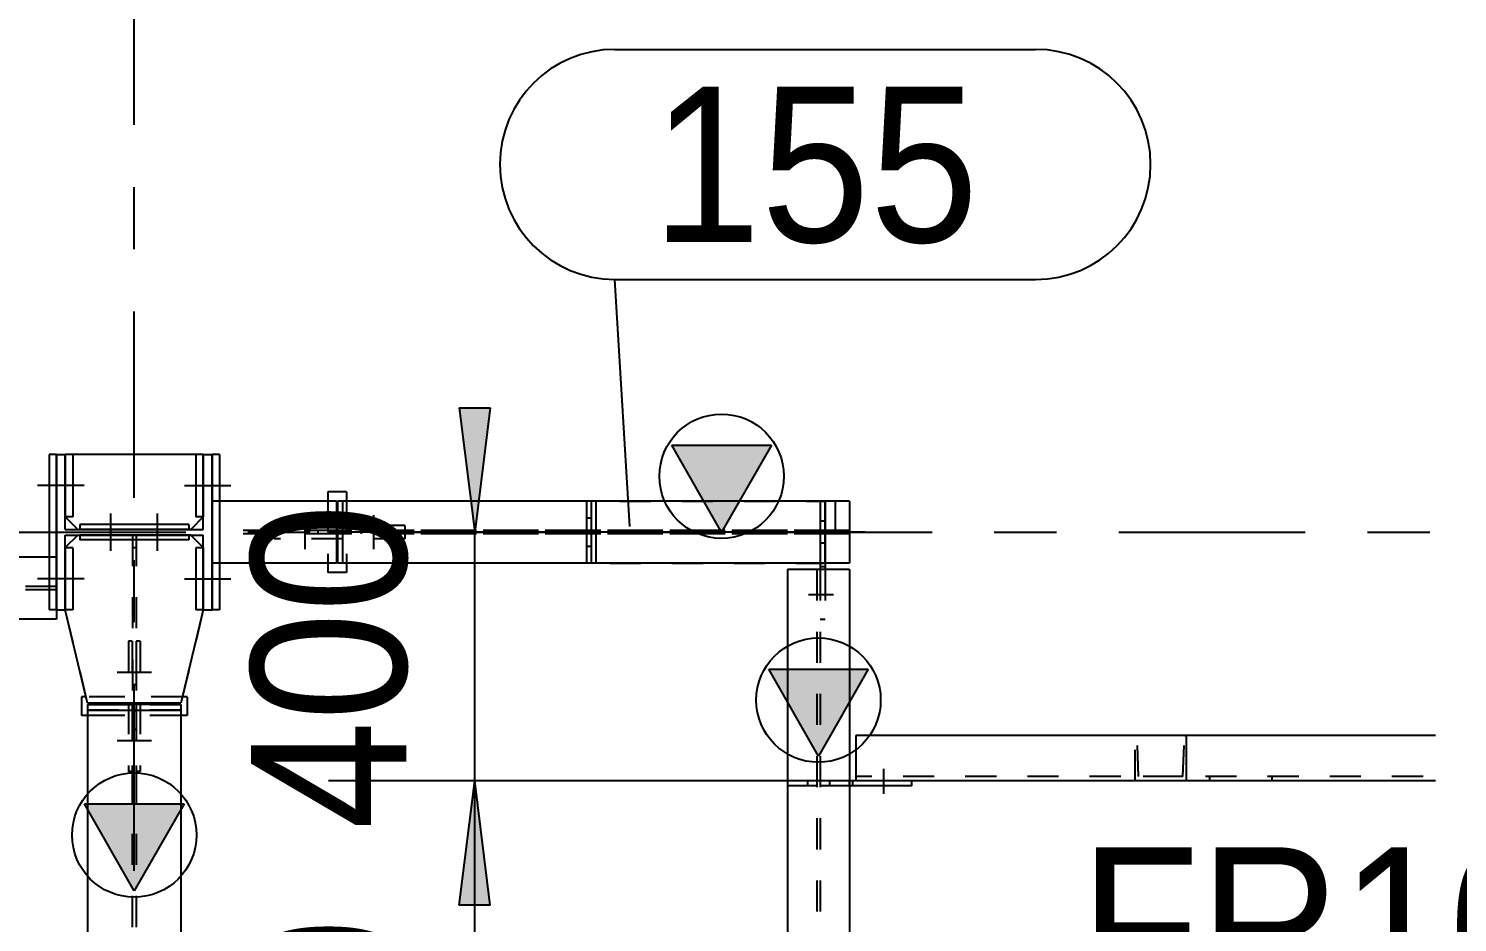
# Model space of a CAD drawing. Header units: millimetres. Extents: x 0 to 594, y 0 to 420.
# Drawn here: x 357.18 to 380.15, y 148.52 to 162.89 of the extents above; entities that cross this region are included whole.
import ezdxf

# ---------------------------------------------------------------- set-up
doc = ezdxf.new("R2010")
doc.units = ezdxf.units.MM
doc.header["$MEASUREMENT"] = 0
for name, pattern in [('XKITLINE00', [0]), ('XKITLINE02', [4, 2, -2]), ('XKITLINE03', [6, 3, -1, 1, -1]), ('XKITLINE04', [3, 0.5, -0.5, 0.5, -0.5, 0.5, -0.5])]:
    doc.linetypes.add(name, pattern=pattern)
for name, color, linetype in [('dimension', 7, 'Continuous'), ('grid', 7, 'Continuous'), ('mark', 7, 'Continuous'), ('part1', 7, 'Continuous'), ('text', 7, 'Continuous')]:
    doc.layers.add(name, color=color, linetype=linetype)
doc.styles.add('STYLE_1', font='arial.ttf', dxfattribs={"height": 0.2})

# ---------------------------------------------------------------- blocks, each defined once
blk = doc.blocks.new('*D3366')
at = {"layer": 'grid', "color": 4, "linetype": 'XKITLINE03'}
blk.add_line((1247.14, 1693.943), (1630.763, 1693.943), dxfattribs=at)
blk = doc.blocks.new('*D3371')
at = {"layer": 'part1', "color": 0, "linetype": 'XKITLINE00'}
for p, q in [((1524.938, 1693.643), (1524.938, 1694.243)), ((1524.938, 1693.643), (1524.938, 1694.243)), ((1525.688, 1693.643), (1525.688, 1694.243)), ((1525.688, 1693.643), (1525.688, 1694.243))]:
    blk.add_line(p, q, dxfattribs=at)
blk = doc.blocks.new('*D3372')
at = {"layer": 'part1', "color": 0, "linetype": 'XKITLINE00'}
for p, q in [((1524.438, 1694.068), (1524.438, 1693.988)), ((1526.188, 1694.068), (1524.438, 1694.068)), ((1526.188, 1693.988), (1524.438, 1693.988)), ((1526.188, 1694.068), (1526.188, 1693.988))]:
    blk.add_line(p, q, dxfattribs=at)
blk = doc.blocks.new('*D3373')
at = {"layer": 'part1', "color": 0, "linetype": 'XKITLINE00'}
for p, q in [((1524.438, 1693.898), (1524.438, 1693.818)), ((1526.188, 1693.898), (1524.438, 1693.898)), ((1526.188, 1693.818), (1524.438, 1693.818)), ((1526.188, 1693.898), (1526.188, 1693.818))]:
    blk.add_line(p, q, dxfattribs=at)
blk = doc.blocks.new('*D3374')
at = {"layer": 'part1', "color": 0, "linetype": 'XKITLINE00'}
blk.add_line((1526.118, 1694.693), (1526.868, 1694.693), dxfattribs=at)
blk.add_line((1526.118, 1694.693), (1526.868, 1694.693), dxfattribs=at)
blk.add_line((1526.118, 1694.693), (1526.868, 1694.693), dxfattribs=at)
blk = doc.blocks.new('*D3375')
at = {"layer": 'part1', "color": 0, "linetype": 'XKITLINE00'}
for p, q in [((1526.423, 1695.193), (1526.303, 1695.193)), ((1526.303, 1695.193), (1526.303, 1694.193)), ((1526.423, 1695.193), (1526.423, 1694.193)), ((1526.423, 1694.193), (1526.303, 1694.193))]:
    blk.add_line(p, q, dxfattribs=at)
blk = doc.blocks.new('*D3376')
at = {"layer": 'part1', "color": 0, "linetype": 'XKITLINE00'}
blk.add_line((1524.508, 1694.693), (1523.758, 1694.693), dxfattribs=at)
blk.add_line((1524.508, 1694.693), (1523.758, 1694.693), dxfattribs=at)
blk.add_line((1524.508, 1694.693), (1523.758, 1694.693), dxfattribs=at)
blk = doc.blocks.new('*D3377')
at = {"layer": 'part1', "color": 0, "linetype": 'XKITLINE00'}
for p, q in [((1524.323, 1695.193), (1524.203, 1695.193)), ((1524.203, 1695.193), (1524.203, 1694.193)), ((1524.323, 1695.193), (1524.323, 1694.193)), ((1524.323, 1694.193), (1524.203, 1694.193))]:
    blk.add_line(p, q, dxfattribs=at)
blk = doc.blocks.new('*D3378')
at = {"layer": 'part1', "color": 0, "linetype": 'XKITLINE00'}
blk.add_line((1526.118, 1693.193), (1526.868, 1693.193), dxfattribs=at)
blk.add_line((1526.118, 1693.193), (1526.868, 1693.193), dxfattribs=at)
blk.add_line((1526.118, 1693.193), (1526.868, 1693.193), dxfattribs=at)
blk = doc.blocks.new('*D3379')
at = {"layer": 'part1', "color": 0, "linetype": 'XKITLINE00'}
for p, q in [((1526.423, 1693.693), (1526.303, 1693.693)), ((1526.303, 1693.693), (1526.303, 1692.693)), ((1526.423, 1693.693), (1526.423, 1692.693)), ((1526.423, 1692.693), (1526.303, 1692.693))]:
    blk.add_line(p, q, dxfattribs=at)
blk = doc.blocks.new('*D3380')
at = {"layer": 'part1', "color": 0, "linetype": 'XKITLINE00'}
for p, q in [((1524.063, 1695.193), (1523.943, 1695.193)), ((1523.943, 1695.193), (1523.943, 1692.693)), ((1524.063, 1695.193), (1524.063, 1692.693)), ((1524.063, 1692.693), (1523.943, 1692.693))]:
    blk.add_line(p, q, dxfattribs=at)
blk = doc.blocks.new('*D3381')
at = {"layer": 'part1', "color": 0, "linetype": 'XKITLINE00'}
blk.add_line((1524.508, 1693.193), (1523.758, 1693.193), dxfattribs=at)
blk.add_line((1524.508, 1693.193), (1523.758, 1693.193), dxfattribs=at)
blk.add_line((1524.508, 1693.193), (1523.758, 1693.193), dxfattribs=at)
blk = doc.blocks.new('*D3382')
at = {"layer": 'part1', "color": 0, "linetype": 'XKITLINE00'}
for p, q in [((1524.323, 1693.693), (1524.203, 1693.693)), ((1524.203, 1693.693), (1524.203, 1692.693)), ((1524.323, 1693.693), (1524.323, 1692.693)), ((1524.323, 1692.693), (1524.203, 1692.693))]:
    blk.add_line(p, q, dxfattribs=at)
blk = doc.blocks.new('*D3383')
at = {"layer": 'part1', "color": 0, "linetype": 'XKITLINE00'}
for p, q in [((1526.683, 1695.193), (1526.563, 1695.193)), ((1526.563, 1695.193), (1526.563, 1692.693)), ((1526.683, 1695.193), (1526.683, 1692.693)), ((1526.683, 1692.693), (1526.563, 1692.693))]:
    blk.add_line(p, q, dxfattribs=at)
blk = doc.blocks.new('*D3394')
at = {"layer": 'part1', "color": 0, "linetype": 'XKITLINE00'}
for p, q in [((1542.231, 1690.673), (1536.913, 1690.673)), ((1536.913, 1690.673), (1536.913, 1689.943)), ((1542.231, 1689.943), (1542.231, 1690.673)), ((1542.231, 1689.943), (1536.913, 1689.943))]:
    blk.add_line(p, q, dxfattribs=at)
at = {"layer": 'part1', "color": 2, "linetype": 'XKITLINE04'}
for p, q in [((1541.403, 1689.943), (1541.403, 1690.673)), ((1541.461, 1690.013), (1541.433, 1690.673)), ((1542.173, 1690.013), (1542.201, 1690.673)), ((1542.201, 1690.673), (1542.231, 1690.673)), ((1542.173, 1690.013), (1536.913, 1690.013))]:
    blk.add_line(p, q, dxfattribs=at)
blk = doc.blocks.new('*D3395')
at = {"layer": 'part1', "color": 0, "linetype": 'XKITLINE00'}
for p, q in [((1542.6, 1690.013), (1542.6, 1689.943)), ((1543.6, 1690.013), (1543.6, 1689.943))]:
    blk.add_line(p, q, dxfattribs=at)
blk = doc.blocks.new('*D3396')
at = {"layer": 'part1', "color": 2, "linetype": 'XKITLINE04'}
for p, q in [((1536.341, 1689.943), (1536.341, 1689.863)), ((1536.863, 1689.943), (1536.341, 1689.943)), ((1536.813, 1689.863), (1536.341, 1689.863)), ((1536.491, 1689.943), (1536.491, 1689.863)), ((1536.813, 1689.863), (1536.813, 1689.943)), ((1536.813, 1689.863), (1536.813, 1689.943)), ((1536.813, 1689.943), (1536.813, 1689.863)), ((1536.863, 1689.863), (1536.863, 1689.943)), ((1537.813, 1689.943), (1536.913, 1689.943)), ((1537.813, 1689.863), (1537.813, 1689.943))]:
    blk.add_line(p, q, dxfattribs=at)
at = {"layer": 'part1', "color": 0, "linetype": 'XKITLINE00'}
for p, q in [((1536.913, 1689.943), (1536.813, 1689.943)), ((1537.813, 1689.863), (1536.813, 1689.863)), ((1536.863, 1689.863), (1536.863, 1689.943)), ((1537.813, 1689.863), (1537.813, 1689.943))]:
    blk.add_line(p, q, dxfattribs=at)
blk = doc.blocks.new('*D3397')
at = {"layer": 'part1', "color": 0, "linetype": 'XKITLINE00'}
blk.add_line((1537.363, 1689.738), (1537.363, 1690.138), dxfattribs=at)
blk.add_line((1537.363, 1689.738), (1537.363, 1690.138), dxfattribs=at)
blk = doc.blocks.new('*D3559')
at = {"layer": 'dimension', "color": 1, "linetype": 'XKITLINE00'}
for p, q in [((1538.124, 1689.943), (1528.437, 1689.943)), ((1530.537, 1687.943), (1530.787, 1689.943)), ((1530.787, 1678.943), (1530.787, 1689.943)), ((1531.037, 1687.943), (1530.787, 1689.943)), ((1531.037, 1687.943), (1530.537, 1687.943)), ((1530.537, 1680.943), (1530.787, 1678.943)), ((1530.537, 1680.943), (1531.037, 1680.943)), ((1531.037, 1680.943), (1530.787, 1678.943)), ((1537.684, 1678.943), (1528.437, 1678.943))]:
    blk.add_line(p, q, dxfattribs=at)
at = {"layer": 'dimension', "color": 1}
for points in [[(1530.787, 1689.943), (1531.037, 1687.943), (1530.787, 1689.943), (1530.537, 1687.943)], [(1530.787, 1678.943), (1530.537, 1680.943), (1530.787, 1678.943), (1531.037, 1680.943)]]:
    blk.add_solid(points, dxfattribs=at)
at = {"layer": 'dimension', "color": 1, "style": 'STYLE_1', "width": 0.9}
blk.add_text('1100', height=2.5, rotation=90.0002, dxfattribs=at).set_placement((1529.687, 1680.734))
blk = doc.blocks.new('*D3560')
at = {"layer": 'dimension', "color": 1, "linetype": 'XKITLINE00'}
for p, q in [((1530.537, 1695.943), (1530.787, 1693.943)), ((1530.537, 1695.943), (1531.037, 1695.943)), ((1531.037, 1695.943), (1530.787, 1693.943)), ((1537.063, 1693.943), (1528.437, 1693.943)), ((1530.787, 1689.943), (1530.787, 1693.943)), ((1538.124, 1689.943), (1528.437, 1689.943)), ((1530.537, 1687.943), (1530.787, 1689.943)), ((1531.037, 1687.943), (1530.787, 1689.943)), ((1531.037, 1687.943), (1530.537, 1687.943))]:
    blk.add_line(p, q, dxfattribs=at)
at = {"layer": 'dimension', "color": 1}
for points in [[(1530.787, 1693.943), (1530.537, 1695.943), (1530.787, 1693.943), (1531.037, 1695.943)], [(1530.787, 1689.943), (1531.037, 1687.943), (1530.787, 1689.943), (1530.537, 1687.943)]]:
    blk.add_solid(points, dxfattribs=at)
at = {"layer": 'dimension', "color": 1, "style": 'STYLE_1', "width": 0.9}
blk.add_text('400', height=2.5, rotation=90.0002, dxfattribs=at).set_placement((1529.687, 1689.161))
blk = doc.blocks.new('*D3561')
at = {"layer": 'mark', "color": 1, "linetype": 'XKITLINE00'}
for p, q in [((1533.041, 1701.709), (1539.804, 1701.709)), ((1533.041, 1698.009), (1539.804, 1698.009)), ((1533.283, 1694.036), (1533.041, 1698.009)), ((1533.041, 1698.009), (1533.041, 1698.009))]:
    blk.add_line(p, q, dxfattribs=at)
for centre, start, end in [((1533.041, 1699.859), 90, -90), ((1539.804, 1699.859), -90, 90)]:
    blk.add_arc(centre, 1.85, start, end, dxfattribs=at)
at = {"layer": 'mark', "color": 1, "style": 'STYLE_1', "width": 0.9}
blk.add_text('155', height=2.5, dxfattribs=at).set_placement((1533.641, 1698.609))
blk = doc.blocks.new('*D3564')
at = {"layer": 'part1', "color": 2, "linetype": 'XKITLINE04'}
for p, q in [((1532.741, 1694.443), (1529.117, 1694.443)), ((1532.581, 1694.443), (1532.581, 1693.443)), ((1532.741, 1693.97), (1532.741, 1694.443)), ((1536.581, 1694.443), (1532.957, 1694.443)), ((1533.117, 1694.443), (1536.421, 1694.443)), ((1536.421, 1693.97), (1536.421, 1694.443)), ((1536.581, 1694.443), (1536.581, 1693.443)), ((1536.421, 1693.97), (1529.277, 1693.97)), ((1536.421, 1693.915), (1529.277, 1693.915)), ((1532.741, 1693.443), (1532.741, 1693.915)), ((1536.421, 1693.443), (1536.421, 1693.915)), ((1532.741, 1693.443), (1529.117, 1693.443)), ((1532.957, 1693.443), (1536.421, 1693.443)), ((1536.581, 1693.443), (1533.117, 1693.443))]:
    blk.add_line(p, q, dxfattribs=at)
blk = doc.blocks.new('*D3568')
at = {"layer": 'part1', "color": 2, "linetype": 'XKITLINE04'}
for p, q in [((1542.231, 1690.673), (1541.403, 1690.673)), ((1541.403, 1689.943), (1541.403, 1690.673)), ((1541.461, 1690.013), (1541.433, 1690.673)), ((1542.173, 1690.013), (1542.201, 1690.673)), ((1542.231, 1690.673), (1542.201, 1690.673)), ((1542.231, 1689.943), (1541.403, 1689.943)), ((1546.034, 1690.013), (1541.461, 1690.013))]:
    blk.add_line(p, q, dxfattribs=at)
at = {"layer": 'part1', "color": 0, "linetype": 'XKITLINE00'}
for p, q in [((1542.231, 1689.943), (1542.231, 1690.673)), ((1546.231, 1690.673), (1542.231, 1690.673)), ((1546.231, 1689.943), (1542.231, 1689.943))]:
    blk.add_line(p, q, dxfattribs=at)
blk = doc.blocks.new('*D3571')
at = {"layer": 'part1', "color": 0, "linetype": 'XKITLINE00'}
for p, q in [((1524.563, 1691.173), (1525.281, 1691.173)), ((1524.563, 1691.173), (1524.563, 1679.693)), ((1524.563, 1691.083), (1526.063, 1691.083)), ((1526.063, 1691.173), (1525.281, 1691.173)), ((1526.063, 1691.173), (1526.063, 1679.693)), ((1525.313, 1688.173), (1524.513, 1689.573)), ((1524.513, 1689.573), (1526.113, 1689.573)), ((1526.113, 1689.573), (1525.313, 1688.173)), ((1524.563, 1678.193), (1524.563, 1664.913)), ((1526.063, 1678.193), (1526.063, 1664.913)), ((1524.708, 1665.003), (1524.563, 1665.003)), ((1524.708, 1664.913), (1524.563, 1664.913)), ((1526.063, 1665.003), (1525.918, 1665.003)), ((1526.063, 1664.913), (1525.918, 1664.913))]:
    blk.add_line(p, q, dxfattribs=at)
at = {"layer": 'part1', "color": 2, "linetype": 'XKITLINE04'}
for p, q in [((1524.563, 1691.173), (1526.063, 1691.173)), ((1526.063, 1691.083), (1524.563, 1691.083)), ((1525.281, 1691.093), (1525.281, 1664.993)), ((1525.281, 1691.093), (1525.346, 1691.093)), ((1525.281, 1691.093), (1525.346, 1691.093)), ((1525.281, 1691.073), (1525.346, 1691.073)), ((1525.281, 1691.073), (1525.346, 1691.073)), ((1525.346, 1691.093), (1525.346, 1664.993)), ((1526.063, 1691.083), (1526.063, 1664.913)), ((1525.281, 1690.773), (1525.346, 1690.773)), ((1525.281, 1690.773), (1525.346, 1690.773)), ((1524.563, 1679.693), (1524.563, 1678.193)), ((1525.346, 1665.313), (1525.281, 1665.313)), ((1526.063, 1664.913), (1524.563, 1664.913)), ((1525.918, 1665.003), (1524.708, 1665.003)), ((1525.346, 1665.013), (1525.281, 1665.013)), ((1525.346, 1664.993), (1525.281, 1664.993)), ((1525.918, 1664.913), (1525.346, 1664.913)), ((1526.063, 1664.993), (1526.063, 1665.003))]:
    blk.add_line(p, q, dxfattribs=at)
at = {"layer": 'part1', "color": 0, "linetype": 'XKITLINE00'}
blk.add_circle((1525.313, 1689.073), 1, dxfattribs=at)
at = {"layer": 'part1', "color": 0}
blk.add_solid([(1524.513, 1689.573), (1526.113, 1689.573), (1524.513, 1689.573), (1525.313, 1688.173)], dxfattribs=at)
blk = doc.blocks.new('*D3572')
at = {"layer": 'part1', "color": 0, "linetype": 'XKITLINE00'}
for p, q in [((1536.813, 1693.343), (1535.813, 1693.343)), ((1535.813, 1693.343), (1535.813, 1660.743)), ((1536.813, 1693.343), (1536.813, 1660.743)), ((1536.313, 1690.343), (1535.513, 1691.743)), ((1535.513, 1691.743), (1537.113, 1691.743)), ((1537.113, 1691.743), (1536.313, 1690.343))]:
    blk.add_line(p, q, dxfattribs=at)
at = {"layer": 'part1', "color": 2, "linetype": 'XKITLINE04'}
for p, q in [((1536.286, 1693.343), (1536.286, 1660.743)), ((1536.341, 1693.343), (1536.341, 1660.743))]:
    blk.add_line(p, q, dxfattribs=at)
at = {"layer": 'part1', "color": 0, "linetype": 'XKITLINE00'}
blk.add_circle((1536.313, 1691.243), 1, dxfattribs=at)
at = {"layer": 'part1', "color": 0}
blk.add_solid([(1535.513, 1691.743), (1537.113, 1691.743), (1535.513, 1691.743), (1536.313, 1690.343)], dxfattribs=at)
blk = doc.blocks.new('*D3598')
at = {"layer": 'part1', "color": 0, "linetype": 'XKITLINE00'}
for p, q in [((1534.756, 1693.943), (1533.956, 1695.343)), ((1533.956, 1695.343), (1535.556, 1695.343)), ((1535.556, 1695.343), (1534.756, 1693.943)), ((1528.583, 1694.443), (1528.583, 1693.443)), ((1536.813, 1694.443), (1528.583, 1694.443)), ((1528.663, 1694.443), (1528.663, 1693.443)), ((1536.813, 1694.443), (1536.813, 1693.443)), ((1536.813, 1693.443), (1528.583, 1693.443))]:
    blk.add_line(p, q, dxfattribs=at)
at = {"layer": 'part1', "color": 2, "linetype": 'XKITLINE04'}
for p, q in [((1528.663, 1694.443), (1528.583, 1694.443)), ((1536.813, 1693.97), (1528.663, 1693.97)), ((1536.813, 1693.915), (1528.663, 1693.915)), ((1528.963, 1693.97), (1528.963, 1693.915))]:
    blk.add_line(p, q, dxfattribs=at)
at = {"layer": 'part1', "color": 0, "linetype": 'XKITLINE00'}
blk.add_circle((1534.756, 1694.843), 1, dxfattribs=at)
at = {"layer": 'part1', "color": 0}
blk.add_solid([(1533.956, 1695.343), (1535.556, 1695.343), (1533.956, 1695.343), (1534.756, 1693.943)], dxfattribs=at)
blk = doc.blocks.new('*D3602')
at = {"layer": 'part1', "color": 2, "linetype": 'XKITLINE04'}
for p, q in [((1536.286, 1689.943), (1535.816, 1689.943)), ((1535.816, 1689.943), (1535.816, 1689.863)), ((1536.286, 1689.863), (1535.816, 1689.863)), ((1536.136, 1689.943), (1536.136, 1689.863)), ((1536.286, 1689.943), (1536.286, 1689.863))]:
    blk.add_line(p, q, dxfattribs=at)
blk = doc.blocks.new('*D3603')
at = {"layer": 'part1', "color": 0, "linetype": 'XKITLINE00'}
for p, q in [((1522.563, 1693.543), (1522.563, 1692.543)), ((1523.943, 1693.543), (1522.563, 1693.543)), ((1524.063, 1692.693), (1524.063, 1692.543)), ((1524.063, 1692.543), (1522.563, 1692.543))]:
    blk.add_line(p, q, dxfattribs=at)
at = {"layer": 'part1', "color": 2, "linetype": 'XKITLINE04'}
for p, q in [((1524.063, 1693.543), (1522.563, 1693.543)), ((1524.063, 1693.543), (1524.063, 1692.693)), ((1524.063, 1693.07), (1522.563, 1693.07)), ((1524.063, 1693.015), (1522.563, 1693.015))]:
    blk.add_line(p, q, dxfattribs=at)
blk = doc.blocks.new('*D3622')
at = {"layer": 'part1', "color": 0, "linetype": 'XKITLINE00'}
for p, q in [((1528.423, 1694.593), (1528.423, 1694.443)), ((1528.723, 1694.593), (1528.423, 1694.593)), ((1528.723, 1694.593), (1528.723, 1694.443)), ((1528.423, 1693.443), (1528.423, 1693.293)), ((1528.723, 1693.293), (1528.423, 1693.293)), ((1528.723, 1693.443), (1528.723, 1693.293))]:
    blk.add_line(p, q, dxfattribs=at)
at = {"layer": 'part1', "color": 2, "linetype": 'XKITLINE04'}
for p, q in [((1528.423, 1694.443), (1528.423, 1693.443)), ((1528.723, 1694.443), (1528.723, 1693.443))]:
    blk.add_line(p, q, dxfattribs=at)
blk = doc.blocks.new('*D3623')
at = {"layer": 'part1', "color": 2, "linetype": 'XKITLINE04'}
for p, q in [((1528.423, 1694.593), (1528.423, 1693.293)), ((1528.723, 1694.593), (1528.423, 1694.593)), ((1528.723, 1694.593), (1528.723, 1693.293)), ((1528.723, 1693.293), (1528.423, 1693.293))]:
    blk.add_line(p, q, dxfattribs=at)
blk = doc.blocks.new('*D3629')
at = {"layer": 'part1', "color": 2, "linetype": 'XKITLINE04'}
for p, q in [((1524.463, 1691.293), (1524.463, 1690.993)), ((1526.163, 1691.293), (1524.463, 1691.293)), ((1526.163, 1691.293), (1526.163, 1690.993)), ((1526.163, 1690.993), (1524.463, 1690.993))]:
    blk.add_line(p, q, dxfattribs=at)
blk = doc.blocks.new('*D3630')
at = {"layer": 'part1', "color": 2, "linetype": 'XKITLINE04'}
for p, q in [((1524.403, 1693.898), (1524.203, 1693.698)), ((1526.223, 1693.898), (1524.403, 1693.898)), ((1526.423, 1693.698), (1526.223, 1693.898)), ((1524.203, 1693.698), (1524.203, 1692.693)), ((1526.423, 1693.698), (1526.423, 1692.693)), ((1524.563, 1691.193), (1524.203, 1692.693)), ((1526.423, 1692.693), (1526.063, 1691.193)), ((1526.063, 1691.193), (1524.563, 1691.193))]:
    blk.add_line(p, q, dxfattribs=at)
blk = doc.blocks.new('*D3631')
at = {"layer": 'part1', "color": 2, "linetype": 'XKITLINE04'}
for p, q in [((1524.203, 1695.193), (1524.203, 1694.188)), ((1526.423, 1695.193), (1524.203, 1695.193)), ((1526.423, 1695.193), (1526.423, 1694.188)), ((1524.403, 1693.988), (1524.203, 1694.188)), ((1526.223, 1693.988), (1524.403, 1693.988)), ((1526.423, 1694.188), (1526.223, 1693.988))]:
    blk.add_line(p, q, dxfattribs=at)
blk = doc.blocks.new('*D3632')
at = {"layer": 'part1', "color": 2, "linetype": 'XKITLINE04'}
for p, q in [((1525.281, 1692.193), (1525.221, 1692.193)), ((1525.221, 1692.193), (1525.221, 1690.093)), ((1525.281, 1692.193), (1525.281, 1690.093)), ((1525.281, 1690.093), (1525.221, 1690.093))]:
    blk.add_line(p, q, dxfattribs=at)
blk = doc.blocks.new('*D3633')
at = {"layer": 'part1', "color": 2, "linetype": 'XKITLINE04'}
for p, q in [((1525.406, 1692.193), (1525.346, 1692.193)), ((1525.346, 1692.193), (1525.346, 1690.093)), ((1525.406, 1692.193), (1525.406, 1690.093)), ((1525.406, 1690.093), (1525.346, 1690.093))]:
    blk.add_line(p, q, dxfattribs=at)
blk = doc.blocks.new('*D3634')
at = {"layer": 'part1', "color": 0, "linetype": 'XKITLINE00'}
for p, q in [((1524.539, 1691.293), (1524.463, 1691.293)), ((1524.463, 1691.293), (1524.463, 1690.993)), ((1526.163, 1691.293), (1526.087, 1691.293)), ((1526.163, 1691.293), (1526.163, 1690.993)), ((1524.563, 1690.993), (1524.463, 1690.993)), ((1526.163, 1690.993), (1526.063, 1690.993))]:
    blk.add_line(p, q, dxfattribs=at)
at = {"layer": 'part1', "color": 2, "linetype": 'XKITLINE04'}
for p, q in [((1526.087, 1691.293), (1524.539, 1691.293)), ((1526.063, 1690.993), (1524.563, 1690.993))]:
    blk.add_line(p, q, dxfattribs=at)
blk = doc.blocks.new('*D3635')
at = {"layer": 'part1', "color": 0, "linetype": 'XKITLINE02'}
blk.add_line((1525.038, 1690.593), (1525.588, 1690.593), dxfattribs=at)
blk.add_line((1525.038, 1690.593), (1525.588, 1690.593), dxfattribs=at)
blk.add_line((1525.038, 1690.593), (1525.588, 1690.593), dxfattribs=at)
blk = doc.blocks.new('*D3636')
at = {"layer": 'part1', "color": 0, "linetype": 'XKITLINE00'}
for p, q in [((1524.403, 1693.898), (1524.203, 1693.698)), ((1526.423, 1693.698), (1526.223, 1693.898)), ((1524.563, 1691.193), (1524.203, 1692.693)), ((1526.423, 1692.693), (1526.063, 1691.193)), ((1526.063, 1691.193), (1524.563, 1691.193))]:
    blk.add_line(p, q, dxfattribs=at)
at = {"layer": 'part1', "color": 2, "linetype": 'XKITLINE04'}
for p, q in [((1526.223, 1693.898), (1524.403, 1693.898)), ((1524.203, 1693.698), (1524.203, 1692.693)), ((1526.423, 1693.698), (1526.423, 1692.693))]:
    blk.add_line(p, q, dxfattribs=at)
blk = doc.blocks.new('*D3637')
at = {"layer": 'part1', "color": 2, "linetype": 'XKITLINE04'}
for p, q in [((1525.283, 1693.898), (1525.343, 1693.898)), ((1525.283, 1693.898), (1525.283, 1691.193)), ((1525.283, 1693.898), (1525.343, 1693.898)), ((1525.343, 1693.898), (1525.343, 1691.193)), ((1525.283, 1693.698), (1525.343, 1693.698)), ((1525.283, 1693.698), (1525.343, 1693.698)), ((1525.283, 1691.493), (1525.343, 1691.493)), ((1525.283, 1691.493), (1525.343, 1691.493)), ((1525.283, 1691.193), (1525.343, 1691.193)), ((1525.283, 1691.193), (1525.343, 1691.193))]:
    blk.add_line(p, q, dxfattribs=at)
blk = doc.blocks.new('*D3638')
at = {"layer": 'part1', "color": 0, "linetype": 'XKITLINE02'}
blk.add_line((1525.038, 1691.693), (1525.588, 1691.693), dxfattribs=at)
blk.add_line((1525.038, 1691.693), (1525.588, 1691.693), dxfattribs=at)
blk.add_line((1525.038, 1691.693), (1525.588, 1691.693), dxfattribs=at)
blk = doc.blocks.new('*D3639')
at = {"layer": 'part1', "color": 2, "linetype": 'XKITLINE04'}
for p, q in [((1524.203, 1695.193), (1524.203, 1694.188)), ((1524.323, 1695.193), (1524.203, 1695.193)), ((1526.423, 1695.193), (1526.303, 1695.193)), ((1526.423, 1695.193), (1526.423, 1694.188)), ((1526.223, 1693.988), (1524.403, 1693.988))]:
    blk.add_line(p, q, dxfattribs=at)
at = {"layer": 'part1', "color": 0, "linetype": 'XKITLINE00'}
for p, q in [((1526.303, 1695.193), (1524.323, 1695.193)), ((1524.403, 1693.988), (1524.203, 1694.188)), ((1526.423, 1694.188), (1526.223, 1693.988))]:
    blk.add_line(p, q, dxfattribs=at)
blk = doc.blocks.new('*D3643')
at = {"layer": 'grid', "color": 4, "linetype": 'XKITLINE03'}
blk.add_line((1525.313, 1646.495), (1525.313, 1724.317), dxfattribs=at)
blk = doc.blocks.new('*D3673')
at = {"layer": 'part1', "color": 0, "linetype": 'XKITLINE00'}
for p, q in [((1524.063, 1692.693), (1524.063, 1695.193)), ((1524.063, 1695.193), (1524.203, 1695.193)), ((1524.203, 1693.988), (1524.203, 1695.193)), ((1526.423, 1695.193), (1526.563, 1695.193)), ((1526.423, 1693.988), (1526.423, 1695.193)), ((1526.563, 1692.693), (1526.563, 1695.193)), ((1524.203, 1693.988), (1526.423, 1693.988)), ((1524.203, 1693.898), (1526.423, 1693.898)), ((1524.203, 1692.693), (1524.203, 1693.898)), ((1526.423, 1692.693), (1526.423, 1693.898)), ((1524.063, 1692.693), (1524.203, 1692.693)), ((1526.423, 1692.693), (1526.563, 1692.693))]:
    blk.add_line(p, q, dxfattribs=at)
blk = doc.blocks.new('*D3691')
at = {"layer": 'part1', "color": 2, "linetype": 'XKITLINE04'}
for p, q in [((1532.581, 1694.443), (1532.581, 1693.97)), ((1532.661, 1694.443), (1532.581, 1694.443)), ((1532.661, 1694.443), (1532.661, 1693.97)), ((1532.661, 1694.17), (1532.581, 1694.17)), ((1532.661, 1693.97), (1532.581, 1693.97))]:
    blk.add_line(p, q, dxfattribs=at)
blk = doc.blocks.new('*D3692')
at = {"layer": 'part1', "color": 2, "linetype": 'XKITLINE04'}
for p, q in [((1532.661, 1693.915), (1532.581, 1693.915)), ((1532.581, 1693.915), (1532.581, 1693.443)), ((1532.661, 1693.915), (1532.661, 1693.443)), ((1532.661, 1693.715), (1532.581, 1693.715)), ((1532.661, 1693.443), (1532.581, 1693.443))]:
    blk.add_line(p, q, dxfattribs=at)
blk = doc.blocks.new('*D3704')
at = {"layer": 'part1', "color": 0, "linetype": 'XKITLINE02'}
blk.add_line((1529.163, 1693.668), (1529.163, 1694.218), dxfattribs=at)
blk.add_line((1529.163, 1693.668), (1529.163, 1694.218), dxfattribs=at)
blk = doc.blocks.new('*D3705')
at = {"layer": 'part1', "color": 0, "linetype": 'XKITLINE02'}
blk.add_line((1528.063, 1693.668), (1528.063, 1694.218), dxfattribs=at)
blk.add_line((1528.063, 1693.668), (1528.063, 1694.218), dxfattribs=at)
blk = doc.blocks.new('*D3706')
at = {"layer": 'part1', "color": 2, "linetype": 'XKITLINE04'}
for p, q in [((1526.563, 1694.443), (1526.563, 1693.443)), ((1526.683, 1694.443), (1526.563, 1694.443)), ((1528.563, 1693.97), (1526.563, 1693.97)), ((1528.563, 1693.915), (1526.563, 1693.915)), ((1528.263, 1693.97), (1528.263, 1693.915)), ((1528.511, 1693.97), (1528.268, 1693.97)), ((1526.683, 1693.443), (1526.563, 1693.443))]:
    blk.add_line(p, q, dxfattribs=at)
at = {"layer": 'part1', "color": 0, "linetype": 'XKITLINE00'}
for p, q in [((1528.563, 1694.443), (1526.683, 1694.443)), ((1528.563, 1694.443), (1528.563, 1693.443)), ((1528.563, 1693.443), (1526.683, 1693.443))]:
    blk.add_line(p, q, dxfattribs=at)
blk = doc.blocks.new('*D3707')
at = {"layer": 'part1', "color": 2, "linetype": 'XKITLINE04'}
for p, q in [((1527.563, 1693.915), (1527.563, 1693.835)), ((1529.663, 1693.915), (1527.563, 1693.915)), ((1529.663, 1693.835), (1527.563, 1693.835)), ((1529.663, 1693.915), (1529.663, 1693.835))]:
    blk.add_line(p, q, dxfattribs=at)
blk = doc.blocks.new('*D3708')
at = {"layer": 'part1', "color": 2, "linetype": 'XKITLINE04'}
for p, q in [((1527.563, 1694.05), (1527.563, 1693.97)), ((1529.663, 1694.05), (1527.563, 1694.05)), ((1529.663, 1694.05), (1529.663, 1693.97)), ((1529.663, 1693.97), (1527.563, 1693.97))]:
    blk.add_line(p, q, dxfattribs=at)
blk = doc.blocks.new('*D3780')
at = {"layer": 'text', "color": 1, "linetype": 'XKITLINE00'}
blk.add_line((1537.712, 1686.042), (1550.461, 1686.042), dxfattribs=at)
at = {"layer": 'text', "color": 1}
blk.add_solid([(1537.712, 1686.042), (1540.212, 1686.542), (1537.712, 1686.042), (1540.212, 1685.542)], dxfattribs=at)
at = {"layer": 'text', "color": 1, "style": 'STYLE_1', "width": 0.9}
blk.add_text('FR10.5', height=2.5, dxfattribs=at).set_placement((1540.52, 1686.375))
blk = doc.blocks.new('*D3804')
at = {"layer": 'part1', "color": 2, "linetype": 'XKITLINE04'}
for p, q in [((1536.341, 1694.443), (1536.341, 1693.97)), ((1536.421, 1694.443), (1536.341, 1694.443)), ((1536.421, 1694.443), (1536.421, 1693.97)), ((1536.421, 1694.12), (1536.341, 1694.12)), ((1536.421, 1693.97), (1536.341, 1693.97))]:
    blk.add_line(p, q, dxfattribs=at)
blk = doc.blocks.new('*D3805')
at = {"layer": 'part1', "color": 0, "linetype": 'XKITLINE02'}
blk.add_line((1536.153, 1692.943), (1536.553, 1692.943), dxfattribs=at)
blk.add_line((1536.153, 1692.943), (1536.553, 1692.943), dxfattribs=at)
blk = doc.blocks.new('*D3806')
at = {"layer": 'part1', "color": 2, "linetype": 'XKITLINE04'}
for p, q in [((1536.341, 1693.915), (1536.341, 1693.443)), ((1536.341, 1693.915), (1536.341, 1693.443)), ((1536.421, 1693.915), (1536.341, 1693.915)), ((1536.421, 1693.765), (1536.341, 1693.765)), ((1536.421, 1693.915), (1536.421, 1693.443)), ((1536.421, 1693.915), (1536.421, 1693.443)), ((1536.341, 1693.443), (1536.421, 1693.443)), ((1536.341, 1693.443), (1536.421, 1693.443)), ((1536.341, 1693.443), (1536.421, 1693.443)), ((1536.341, 1693.443), (1536.421, 1693.443)), ((1536.341, 1693.393), (1536.421, 1693.393)), ((1536.341, 1693.343), (1536.341, 1692.543)), ((1536.421, 1693.343), (1536.421, 1692.543)), ((1536.341, 1692.543), (1536.421, 1692.543)), ((1536.341, 1692.543), (1536.421, 1692.543))]:
    blk.add_line(p, q, dxfattribs=at)
at = {"layer": 'part1', "color": 0, "linetype": 'XKITLINE00'}
for p, q in [((1536.341, 1693.443), (1536.341, 1693.343)), ((1536.341, 1693.393), (1536.421, 1693.393)), ((1536.421, 1693.443), (1536.421, 1693.343))]:
    blk.add_line(p, q, dxfattribs=at)

msp = doc.modelspace()

# ---------------------------------------------------------------- block references
at = {"layer": 'dimension'}
for name in ['*D3560', '*D3559']:
    msp.add_blockref(name, (-1166.435, -1539.151), dxfattribs=at)
at = {"layer": 'grid'}
for name in ['*D3643', '*D3366']:
    msp.add_blockref(name, (-1166.435, -1539.151), dxfattribs=at)
at = {"layer": 'mark'}
msp.add_blockref('*D3561', (-1166.435, -1539.151), dxfattribs=at)
at = {"layer": 'part1'}
for name in ['*D3598', '*D3380', '*D3673', '*D3377', '*D3631', '*D3639', '*D3375', '*D3383', '*D3376', '*D3374', '*D3622', '*D3623', '*D3371', '*D3706', '*D3705', '*D3564', '*D3704', '*D3691', '*D3804', '*D3372', '*D3708', '*D3630', '*D3636', '*D3373', '*D3637', '*D3707', '*D3692', '*D3806', '*D3603', '*D3382', '*D3379', '*D3572', '*D3381', '*D3378', '*D3805', '*D3632', '*D3633', '*D3638', '*D3629', '*D3634', '*D3571', '*D3635', '*D3394', '*D3568', '*D3397', '*D3602', '*D3396', '*D3395']:
    msp.add_blockref(name, (-1166.435, -1539.151), dxfattribs=at)
at = {"layer": 'text'}
msp.add_blockref('*D3780', (-1166.435, -1539.151), dxfattribs=at)

doc.saveas('drawing.dxf')
